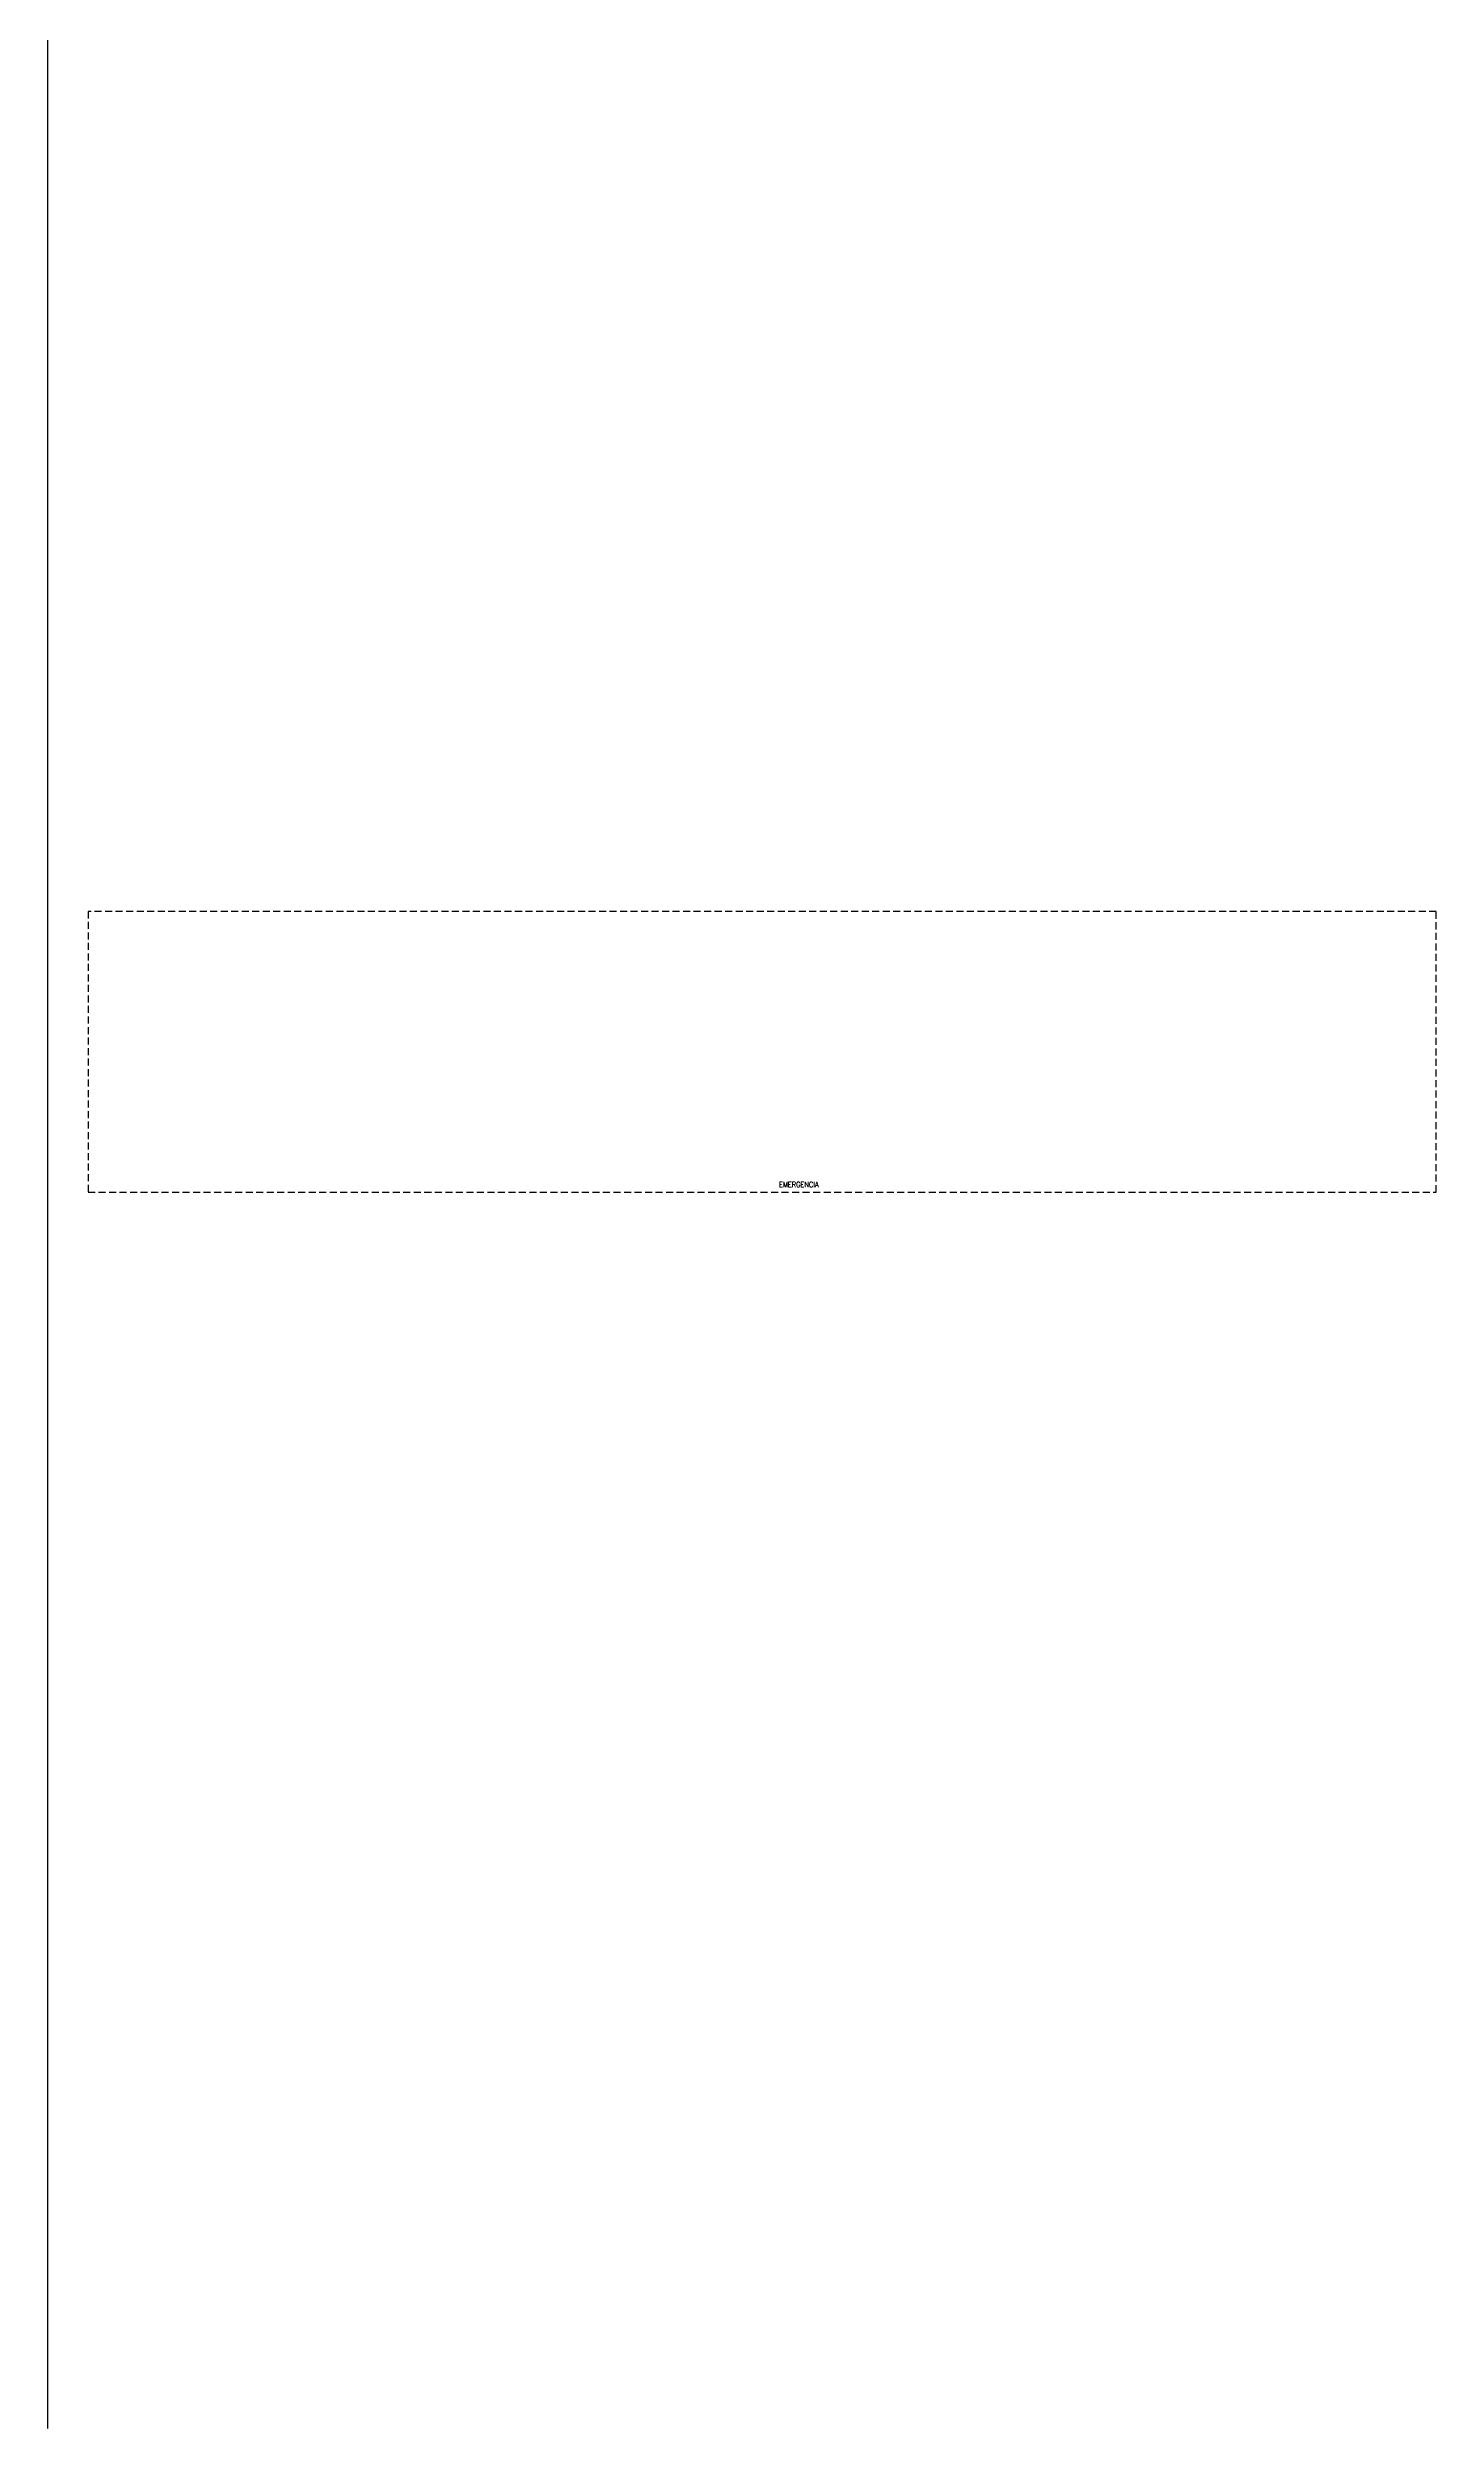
# Model space of a CAD drawing. Extents: x 3599 to 3752, y 1419 to 1635.
# Drawn here: x 3688.7 to 3751.7, y 1419.4 to 1527.3 of the extents above; entities that cross this region are included whole.
import ezdxf
from ezdxf.enums import TextEntityAlignment as Align

# ---------------------------------------------------------------- set-up
doc = ezdxf.new("R2010")
doc.units = 0
doc.linetypes.add('OCJ-ESQ UNI-CORREGIDOS IDO.br$0$DASHED', pattern=[19.05, 12.7, -6.35])
for name, color, linetype in [('OCJ-ESQ UNI-CORREGIDOS IDO.br$0$00-IE-CABLES', 10, 'Continuous'), ('OCJ-ESQ UNI-CORREGIDOS IDO.br$0$ELECTRIC', 4, 'Continuous'), ('OCJ-ESQ UNI-CORREGIDOS IDO.br$0$TEXTO', 7, 'Continuous')]:
    doc.layers.add(name, color=color, linetype=linetype)
doc.styles.add('OCJ-ESQ UNI-CORREGIDOS IDO.br$0$Electricidad', font='ROMANS.SHX', dxfattribs={"width": 0.75, "height": 0.175})

msp = doc.modelspace()

# ---------------------------------------------------------------- linework, layer by layer
at = {"layer": 'OCJ-ESQ UNI-CORREGIDOS IDO.br$0$00-IE-CABLES'}
msp.add_line((3688.75, 1635.15), (3688.75, 1419.42), dxfattribs=at)
at = {"layer": 'OCJ-ESQ UNI-CORREGIDOS IDO.br$0$ELECTRIC', "linetype": 'OCJ-ESQ UNI-CORREGIDOS IDO.br$0$DASHED', "ltscale": 0.025}
msp.add_lwpolyline([(3690.58, 1475.43), (3751.68, 1475.43), (3751.68, 1488.15), (3690.58, 1488.15)], close=True, dxfattribs=at)

# ---------------------------------------------------------------- texts
at = {"layer": 'OCJ-ESQ UNI-CORREGIDOS IDO.br$0$TEXTO', "style": 'OCJ-ESQ UNI-CORREGIDOS IDO.br$0$Electricidad', "width": 0.75}
msp.add_text('EMERGENCIA', height=0.25, dxfattribs=at).set_placement((3723.69, 1475.65), align=Align.RIGHT)

doc.saveas('drawing.dxf')
